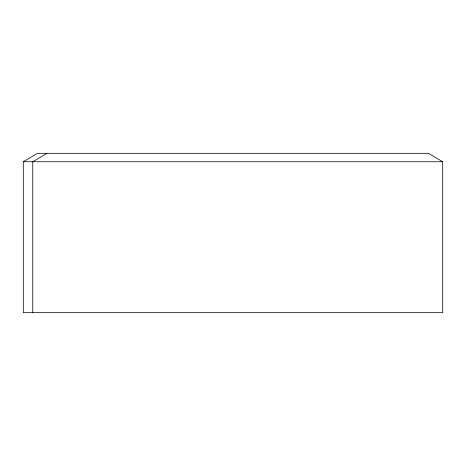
<?xml version="1.0" encoding="UTF-8"?>
<svg xmlns="http://www.w3.org/2000/svg" width="466" height="466" viewBox="0 0 466 466"><rect width="100%" height="100%" fill="white"/><g stroke="black" fill="none" stroke-linecap="round" stroke-linejoin="round"><path stroke-width="0.7" d="M23.3 161.749L37.49 153.32L428.51 153.32L442.7 161.749L442.7 312.68L23.3 312.68L23.3 161.749L442.7 161.749M46.961 153.32L32.766 161.749L32.766 312.68"/></g></svg>
